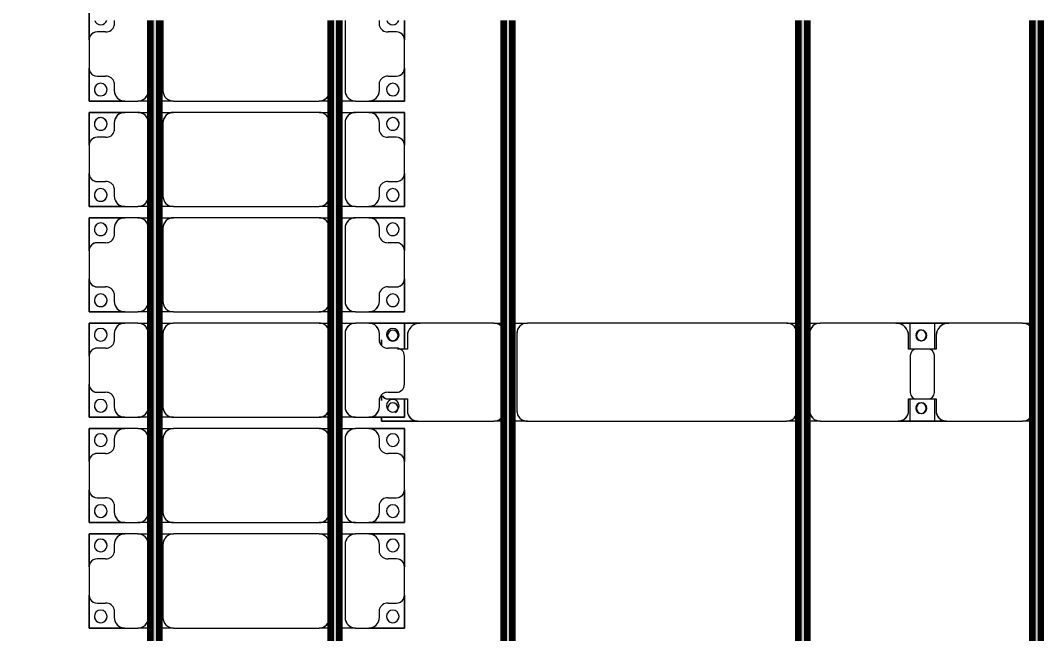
# Model space of a CAD drawing. Header units: millimetres. Extents: x -268744 to 115753, y -96240 to -10461.
# Drawn here: x -257059 to -252234, y -61556 to -58647 of the extents above; entities that cross this region are included whole.
import ezdxf

# ---------------------------------------------------------------- set-up
doc = ezdxf.new("R2010")
doc.units = ezdxf.units.MM
for name, color, linetype, lineweight in [('A-ANNO-DIMS', 211, 'Continuous', 9), ('A-ANNO-DIMS-900', 211, 'Continuous', 9), ('A-GENM', 13, 'Continuous', 9), ('S-BEAM', 12, 'Continuous', 9)]:
    doc.layers.add(name, color=color, linetype=linetype, lineweight=lineweight)
doc.styles.add('Trebuchet MS', font='trebuc.ttf', dxfattribs={"width": 0.8, "height": 2700})
doc.dimstyles.new('Arc_Length_-_3mm_Trebuchet_MS', dxfattribs={"dimscale": 304.8, "dimtxt": 2783.567448, "dimasz": 2.952756, "dimexe": 4.429134, "dimexo": 4.429134, "dimgap": 0.885827, "dimtad": 1, "dimdec": 0, "dimrnd": 10, "dimzin": 0, "dimdsep": 46, "dimtxsty": 'Trebuchet MS', "dimblk1": 'OBLIQUE', "dimblk2": 'OBLIQUE', "dimsah": 1, "dimcen": 0.09, "dimdle": 2.952756, "dimazin": 0, "dimtfac": 1, "dimtdec": 4, "dimtix": 1, "dimtmove": 0, "dimatfit": 3, "dimfxl": 1, "dimtvp": 1, "dimtolj": 1, "dimtzin": 0, "dimarcsym": 2})

# ---------------------------------------------------------------- blocks, each defined once
blk = doc.blocks.new('Dai phaodi lai - DẢI PHAO ĐI LẠI-102111-KHUNG KẾT CẤU BÈ PIN 1')
at = {"layer": 'A-GENM', "color": 7}
for p, q in [((38340.1, 748.4), (38433.1, 748.4)), ((38433.1, 748.4), (38340.1, 748.4)), ((38566.9, 748.4), (38433.1, 748.4)), ((38566.9, 748.4), (38723.2, 748.4)), ((38723.2, 748.4), (38566.9, 748.4)), ((38723.2, 748.4), (38723.2, 579.3)), ((38723.2, 579.3), (38723.2, 748.4)), ((38776.8, 748.4), (38933.1, 748.4)), ((38776.8, 579.3), (38776.8, 748.4)), ((38776.8, 748.4), (38776.8, 579.3)), ((38933.1, 748.4), (38776.8, 748.4)), ((39066.9, 748.4), (38933.1, 748.4)), ((39066.9, 748.4), (39223.2, 748.4)), ((39223.2, 748.4), (39066.9, 748.4)), ((39223.2, 748.4), (39223.2, 579.3)), ((39223.2, 579.3), (39223.2, 748.4)), ((39276.8, 748.4), (39433.1, 748.4)), ((39276.8, 579.3), (39276.8, 748.4)), ((39276.8, 748.4), (39276.8, 579.3)), ((39433.1, 748.4), (39276.8, 748.4)), ((39566.9, 748.4), (39433.1, 748.4)), ((39566.9, 748.4), (39723.2, 748.4)), ((39723.2, 748.4), (39566.9, 748.4)), ((39723.2, 748.4), (39723.2, 579.3)), ((39723.2, 579.3), (39723.2, 748.4)), ((39776.8, 748.4), (39900.1, 748.4)), ((39776.8, 579.3), (39776.8, 748.4)), ((39776.8, 748.4), (39776.8, 579.3)), ((39900.1, 748.4), (39776.8, 748.4)), ((40066.9, 748.4), (39933.1, 748.4)), ((40136.6, 748.4), (40223.2, 748.4)), ((40223.2, 748.4), (40136.6, 748.4)), ((40223.2, 748.4), (40223.2, 579.3)), ((40223.2, 579.3), (40223.2, 748.4)), ((40276.8, 748.4), (40433.1, 748.4)), ((40276.8, 579.3), (40276.8, 748.4)), ((40276.8, 748.4), (40276.8, 579.3)), ((40433.1, 748.4), (40276.8, 748.4)), ((40566.9, 748.4), (40433.1, 748.4)), ((40566.9, 748.4), (40723.2, 748.4)), ((40723.2, 748.4), (40566.9, 748.4)), ((40723.2, 748.4), (40723.2, 579.3)), ((40723.2, 579.3), (40723.2, 748.4)), ((40776.8, 748.4), (40933.1, 748.4)), ((40776.8, 579.3), (40776.8, 748.4)), ((40776.8, 748.4), (40776.8, 579.3)), ((40933.1, 748.4), (40776.8, 748.4)), ((41066.9, 748.4), (40933.1, 748.4)), ((41066.9, 748.4), (41223.2, 748.4)), ((41223.2, 748.4), (41066.9, 748.4)), ((41223.2, 748.4), (41223.2, 579.3)), ((41223.2, 579.3), (41223.2, 748.4)), ((38395.1, 710.4), (38395.1, 670.7)), ((38604.9, 670.7), (38604.9, 710.4)), ((38895.1, 710.4), (38895.1, 670.7)), ((39104.9, 670.7), (39104.9, 710.4)), ((39395.1, 710.4), (39395.1, 670.7)), ((39604.9, 670.7), (39604.9, 710.4)), ((39895.1, 710.4), (39895.1, 670.7)), ((40104.9, 670.7), (40104.9, 710.4)), ((40395.1, 710.4), (40395.1, 670.7)), ((40604.9, 670.7), (40604.9, 710.4)), ((40895.1, 710.4), (40895.1, 670.7)), ((41104.9, 670.7), (41104.9, 710.4)), ((38364.3, 629.3), (38340.1, 629.3)), ((38673.2, 629.3), (38635.7, 629.3)), ((38864.3, 629.3), (38826.8, 629.3)), ((39173.2, 629.3), (39135.7, 629.3)), ((39364.3, 629.3), (39326.8, 629.3)), ((39673.2, 629.3), (39635.7, 629.3)), ((39864.3, 629.3), (39826.8, 629.3)), ((40173.2, 629.3), (40135.7, 629.3)), ((40364.3, 629.3), (40326.8, 629.3)), ((40673.2, 629.3), (40635.7, 629.3)), ((40864.3, 629.3), (40826.8, 629.3)), ((41173.2, 629.3), (41135.7, 629.3)), ((38723.2, 516.7), (38723.2, 579.3)), ((38776.8, 579.3), (38776.8, 516.7)), ((39223.2, 516.7), (39223.2, 579.3)), ((39276.8, 579.3), (39276.8, 516.7)), ((39723.2, 516.7), (39723.2, 579.3)), ((39776.8, 579.3), (39776.8, 516.7)), ((40223.2, 516.7), (40223.2, 579.3)), ((40276.8, 579.3), (40276.8, 516.7)), ((40723.2, 516.7), (40723.2, 579.3)), ((40776.8, 579.3), (40776.8, 516.7)), ((41223.2, 516.7), (41223.2, 579.3)), ((38723.2, 516.7), (38723.2, 438.7)), ((38723.2, 516.7), (38723.2, 438.7)), ((38776.8, 438.7), (38776.8, 516.7)), ((38776.8, 438.7), (38776.8, 516.7)), ((39223.2, 516.7), (39223.2, 438.7)), ((39223.2, 516.7), (39223.2, 438.7)), ((39276.8, 438.7), (39276.8, 516.7)), ((39276.8, 438.7), (39276.8, 516.7)), ((39723.2, 516.7), (39723.2, 438.7)), ((39723.2, 516.7), (39723.2, 438.7)), ((39776.8, 438.7), (39776.8, 516.7)), ((39776.8, 438.7), (39776.8, 516.7)), ((40223.2, 516.7), (40223.2, 438.7)), ((40223.2, 516.7), (40223.2, 438.7)), ((40276.8, 438.7), (40276.8, 516.7)), ((40276.8, 438.7), (40276.8, 516.7)), ((40723.2, 516.7), (40723.2, 438.7)), ((40723.2, 516.7), (40723.2, 438.7)), ((40776.8, 438.7), (40776.8, 516.7)), ((40776.8, 438.7), (40776.8, 516.7)), ((41223.2, 516.7), (41223.2, 438.7)), ((41223.2, 516.7), (41223.2, 438.7)), ((38340.1, 466.7), (38673.2, 466.7)), ((38826.8, 466.7), (39173.2, 466.7)), ((39326.8, 466.7), (39673.2, 466.7)), ((39826.8, 466.7), (40173.2, 466.7)), ((40326.8, 466.7), (40673.2, 466.7)), ((40826.8, 466.7), (41173.2, 466.7)), ((38673.2, 393.3), (38340.1, 393.3)), ((38723.2, 398.7), (38723.2, 343.3)), ((38723.2, 398.7), (38723.2, 343.3)), ((38776.8, 343.3), (38776.8, 398.7)), ((38776.8, 343.3), (38776.8, 398.7)), ((39173.2, 393.3), (38826.8, 393.3)), ((39223.2, 398.7), (39223.2, 343.3)), ((39223.2, 398.7), (39223.2, 343.3)), ((39276.8, 343.3), (39276.8, 398.7)), ((39276.8, 343.3), (39276.8, 398.7)), ((39673.2, 393.3), (39326.8, 393.3)), ((39723.2, 398.7), (39723.2, 343.3)), ((39723.2, 398.7), (39723.2, 343.3)), ((39776.8, 343.3), (39776.8, 398.7)), ((39776.8, 343.3), (39776.8, 398.7)), ((40173.2, 393.3), (39826.8, 393.3)), ((40223.2, 398.7), (40223.2, 343.3)), ((40223.2, 398.7), (40223.2, 343.3)), ((40276.8, 343.3), (40276.8, 398.7)), ((40276.8, 343.3), (40276.8, 398.7)), ((40673.2, 393.3), (40326.8, 393.3)), ((40723.2, 398.7), (40723.2, 343.3)), ((40723.2, 398.7), (40723.2, 343.3)), ((40776.8, 343.3), (40776.8, 398.7)), ((40776.8, 343.3), (40776.8, 398.7)), ((41173.2, 393.3), (40826.8, 393.3)), ((41223.2, 398.7), (41223.2, 343.3)), ((41223.2, 398.7), (41223.2, 343.3)), ((38723.2, -348.3), (38723.2, 343.3)), ((38776.8, 343.3), (38776.8, -348.3)), ((39223.2, -348.3), (39223.2, 343.3)), ((39276.8, 343.3), (39276.8, -348.3)), ((39723.2, -348.3), (39723.2, 343.3)), ((39776.8, 343.3), (39776.8, -348.3)), ((40223.2, -348.3), (40223.2, 343.3)), ((40276.8, 343.3), (40276.8, -348.3)), ((40723.2, -348.3), (40723.2, 343.3)), ((40776.8, 343.3), (40776.8, -348.3)), ((41223.2, -348.3), (41223.2, 343.3)), ((38723.2, -348.3), (38723.2, -416.3)), ((38723.2, -348.3), (38723.2, -416.3)), ((38776.8, -416.3), (38776.8, -348.3)), ((38776.8, -416.3), (38776.8, -348.3)), ((39223.2, -348.3), (39223.2, -416.3)), ((39223.2, -348.3), (39223.2, -416.3)), ((39276.8, -416.3), (39276.8, -348.3)), ((39276.8, -416.3), (39276.8, -348.3)), ((39723.2, -348.3), (39723.2, -416.3)), ((39723.2, -348.3), (39723.2, -416.3)), ((39776.8, -416.3), (39776.8, -348.3)), ((39776.8, -416.3), (39776.8, -348.3)), ((40223.2, -348.3), (40223.2, -416.3)), ((40223.2, -348.3), (40223.2, -416.3)), ((40276.8, -416.3), (40276.8, -348.3)), ((40276.8, -416.3), (40276.8, -348.3)), ((40723.2, -348.3), (40723.2, -416.3)), ((40723.2, -348.3), (40723.2, -416.3)), ((40776.8, -416.3), (40776.8, -348.3)), ((40776.8, -416.3), (40776.8, -348.3)), ((41223.2, -348.3), (41223.2, -416.3)), ((41223.2, -348.3), (41223.2, -416.3)), ((38340.1, -398.3), (38673.2, -398.3)), ((38826.8, -398.3), (39173.2, -398.3)), ((39326.8, -398.3), (39673.2, -398.3)), ((39826.8, -398.3), (40173.2, -398.3)), ((40326.8, -398.3), (40673.2, -398.3)), ((40826.8, -398.3), (41173.2, -398.3)), ((38673.2, -466.7), (38340.1, -466.7)), ((38723.2, -456.3), (38723.2, -516.7)), ((38723.2, -456.3), (38723.2, -516.7)), ((38776.8, -516.7), (38776.8, -456.3)), ((38776.8, -516.7), (38776.8, -456.3)), ((39173.2, -466.7), (38826.8, -466.7)), ((39223.2, -456.3), (39223.2, -516.7)), ((39223.2, -456.3), (39223.2, -516.7)), ((39276.8, -516.7), (39276.8, -456.3)), ((39276.8, -516.7), (39276.8, -456.3)), ((39673.2, -466.7), (39326.8, -466.7)), ((39723.2, -456.3), (39723.2, -516.7)), ((39723.2, -456.3), (39723.2, -516.7)), ((39776.8, -516.7), (39776.8, -456.3)), ((39776.8, -516.7), (39776.8, -456.3)), ((40173.2, -466.7), (39826.8, -466.7)), ((40223.2, -456.3), (40223.2, -516.7)), ((40223.2, -456.3), (40223.2, -516.7)), ((40276.8, -516.7), (40276.8, -456.3)), ((40276.8, -516.7), (40276.8, -456.3)), ((40673.2, -466.7), (40326.8, -466.7)), ((40723.2, -456.3), (40723.2, -516.7)), ((40723.2, -456.3), (40723.2, -516.7)), ((40776.8, -516.7), (40776.8, -456.3)), ((40776.8, -516.7), (40776.8, -456.3)), ((41173.2, -466.7), (40826.8, -466.7)), ((41223.2, -456.3), (41223.2, -516.7)), ((41223.2, -456.3), (41223.2, -516.7)), ((38723.2, -579.3), (38723.2, -516.7)), ((38776.8, -516.7), (38776.8, -579.3)), ((39223.2, -579.3), (39223.2, -516.7)), ((39276.8, -516.7), (39276.8, -579.3)), ((39723.2, -579.3), (39723.2, -516.7)), ((39776.8, -516.7), (39776.8, -579.3)), ((40223.2, -579.3), (40223.2, -516.7)), ((40276.8, -516.7), (40276.8, -579.3)), ((40723.2, -579.3), (40723.2, -516.7)), ((40776.8, -516.7), (40776.8, -579.3)), ((41223.2, -579.3), (41223.2, -516.7)), ((38723.2, -579.3), (38723.2, -748.4)), ((38723.2, -748.4), (38723.2, -579.3)), ((38776.8, -748.4), (38776.8, -579.3)), ((38776.8, -579.3), (38776.8, -748.4)), ((39223.2, -579.3), (39223.2, -748.4)), ((39223.2, -748.4), (39223.2, -579.3)), ((39276.8, -748.4), (39276.8, -579.3)), ((39276.8, -579.3), (39276.8, -748.4)), ((39723.2, -579.3), (39723.2, -748.4)), ((39723.2, -748.4), (39723.2, -579.3)), ((39776.8, -748.4), (39776.8, -579.3)), ((39776.8, -579.3), (39776.8, -748.4)), ((40223.2, -579.3), (40223.2, -748.4)), ((40223.2, -748.4), (40223.2, -579.3)), ((40276.8, -748.4), (40276.8, -579.3)), ((40276.8, -579.3), (40276.8, -748.4)), ((40723.2, -579.3), (40723.2, -748.4)), ((40723.2, -748.4), (40723.2, -579.3)), ((40776.8, -748.4), (40776.8, -579.3)), ((40776.8, -579.3), (40776.8, -748.4)), ((41223.2, -579.3), (41223.2, -748.4)), ((41223.2, -748.4), (41223.2, -579.3)), ((38340.1, -629.3), (38364.3, -629.3)), ((38395.1, -670.7), (38395.1, -710.4)), ((38604.9, -710.4), (38604.9, -670.7)), ((38635.7, -629.3), (38673.2, -629.3)), ((38826.8, -629.3), (38864.3, -629.3)), ((38895.1, -670.7), (38895.1, -710.4)), ((39104.9, -710.4), (39104.9, -670.7)), ((39135.7, -629.3), (39173.2, -629.3)), ((39326.8, -629.3), (39364.3, -629.3)), ((39395.1, -670.7), (39395.1, -710.4)), ((39604.9, -710.4), (39604.9, -670.7)), ((39635.7, -629.3), (39673.2, -629.3)), ((39826.8, -629.3), (39864.3, -629.3)), ((39895.1, -670.7), (39895.1, -710.4)), ((40104.9, -710.4), (40104.9, -670.7)), ((40135.7, -629.3), (40173.2, -629.3)), ((40326.8, -629.3), (40364.3, -629.3)), ((40395.1, -670.7), (40395.1, -710.4)), ((40604.9, -710.4), (40604.9, -670.7)), ((40635.7, -629.3), (40673.2, -629.3)), ((40826.8, -629.3), (40864.3, -629.3)), ((40895.1, -670.7), (40895.1, -710.4)), ((41104.9, -710.4), (41104.9, -670.7)), ((41135.7, -629.3), (41173.2, -629.3)), ((38433.1, -748.4), (38276.8, -748.4)), ((38276.8, -748.4), (38433.1, -748.4)), ((38433.1, -748.4), (38566.9, -748.4)), ((38723.2, -748.4), (38566.9, -748.4)), ((38566.9, -748.4), (38723.2, -748.4)), ((38933.1, -748.4), (38776.8, -748.4)), ((38776.8, -748.4), (38933.1, -748.4)), ((38933.1, -748.4), (39066.9, -748.4)), ((39223.2, -748.4), (39066.9, -748.4)), ((39066.9, -748.4), (39223.2, -748.4)), ((39433.1, -748.4), (39276.8, -748.4)), ((39276.8, -748.4), (39433.1, -748.4)), ((39433.1, -748.4), (39566.9, -748.4)), ((39723.2, -748.4), (39566.9, -748.4)), ((39566.9, -748.4), (39723.2, -748.4)), ((39933.1, -748.4), (39776.8, -748.4)), ((39776.8, -748.4), (39933.1, -748.4)), ((39933.1, -748.4), (40066.9, -748.4)), ((40223.2, -748.4), (40066.9, -748.4)), ((40066.9, -748.4), (40223.2, -748.4)), ((40433.1, -748.4), (40276.8, -748.4)), ((40276.8, -748.4), (40433.1, -748.4)), ((40433.1, -748.4), (40566.9, -748.4)), ((40723.2, -748.4), (40566.9, -748.4)), ((40566.9, -748.4), (40723.2, -748.4)), ((40933.1, -748.4), (40776.8, -748.4)), ((40776.8, -748.4), (40933.1, -748.4)), ((40933.1, -748.4), (41066.9, -748.4)), ((41223.2, -748.4), (41066.9, -748.4)), ((41066.9, -748.4), (41223.2, -748.4))]:
    blk.add_line(p, q, dxfattribs=at)
for centre, radius, start, end in [((38433.1, 710.4), 38, 90, 180), ((38433.1, 710.4), 38, 90, 180), ((38433.1, 710.4), 38, 120, 180), ((38433.1, 710.4), 38, 120, 180), ((38433.1, 710.4), 38, 90, 105), ((38433.1, 710.4), 38, 90, 105), ((38566.9, 710.4), 38, 0, 90), ((38566.9, 710.4), 38, 75, 90), ((38566.9, 710.4), 38, 0, 90), ((38566.9, 710.4), 38, 75, 90), ((38566.9, 710.4), 38, 0, 60), ((38566.9, 710.4), 38, 0, 60), ((38933.1, 710.4), 38, 90, 180), ((38933.1, 710.4), 38, 90, 180), ((38933.1, 710.4), 38, 120, 180), ((38933.1, 710.4), 38, 120, 180), ((38933.1, 710.4), 38, 90, 105), ((38933.1, 710.4), 38, 90, 105), ((39066.9, 710.4), 38, 360, 90), ((39066.9, 710.4), 38, 75, 90), ((39066.9, 710.4), 38, 360, 90), ((39066.9, 710.4), 38, 75, 90), ((39066.9, 710.4), 38, 360, 60), ((39066.9, 710.4), 38, 360, 60), ((39433.1, 710.4), 38, 90, 180), ((39433.1, 710.4), 38, 90, 180), ((39433.1, 710.4), 38, 120, 180), ((39433.1, 710.4), 38, 120, 180), ((39433.1, 710.4), 38, 90, 105), ((39433.1, 710.4), 38, 90, 105), ((39566.9, 710.4), 38, 0, 90), ((39566.9, 710.4), 38, 75, 90), ((39566.9, 710.4), 38, 0, 90), ((39566.9, 710.4), 38, 75, 90), ((39566.9, 710.4), 38, 0, 60), ((39566.9, 710.4), 38, 0, 60), ((39933.1, 710.4), 38, 90, 180), ((39933.1, 710.4), 38, 150, 180), ((39933.1, 710.4), 38, 150, 180), ((40066.9, 710.4), 38, 0, 90), ((40433.1, 710.4), 38, 90, 180), ((40433.1, 710.4), 38, 90, 180), ((40433.1, 710.4), 38, 120, 180), ((40433.1, 710.4), 38, 120, 180), ((40433.1, 710.4), 38, 90, 105), ((40433.1, 710.4), 38, 90, 105), ((40566.9, 710.4), 38, 0, 90), ((40566.9, 710.4), 38, 75, 90), ((40566.9, 710.4), 38, 0, 90), ((40566.9, 710.4), 38, 75, 90), ((40566.9, 710.4), 38, 0, 60), ((40566.9, 710.4), 38, 0, 60), ((40933.1, 710.4), 38, 90, 180), ((40933.1, 710.4), 38, 90, 180), ((40933.1, 710.4), 38, 120, 180), ((40933.1, 710.4), 38, 120, 180), ((40933.1, 710.4), 38, 90, 105), ((40933.1, 710.4), 38, 90, 105), ((41066.9, 710.4), 38, 360, 90), ((41066.9, 710.4), 38, 75, 90), ((41066.9, 710.4), 38, 360, 90), ((41066.9, 710.4), 38, 75, 90), ((41066.9, 710.4), 38, 360, 60), ((41066.9, 710.4), 38, 360, 60), ((38331.6, 693.3), 30, 286.5557, 73.4443), ((38331.6, 693.3), 30, 286.5557, 73.4443), ((38668.4, 693.3), 30, 90, 270), ((38668.4, 693.3), 30, 90, 270), ((38668.4, 693.3), 30, 270, 90), ((38668.4, 693.3), 30, 0, 90), ((38668.4, 693.3), 30, 270, 345), ((38831.6, 693.3), 30, 90, 270), ((38831.6, 693.3), 30, 90, 183.198), ((38831.6, 693.3), 30, 195, 270), ((38831.6, 693.3), 30, 270, 90), ((38831.6, 693.3), 30, 270, 90), ((39168.4, 693.3), 30, 90, 270), ((39168.4, 693.3), 30, 90, 270), ((39168.4, 693.3), 30, 270, 90), ((39168.4, 693.3), 30, 0, 90), ((39168.4, 693.3), 30, 270, 345), ((39331.6, 693.3), 30, 90, 270), ((39331.6, 693.3), 30, 90, 180), ((39331.6, 693.3), 30, 195, 270), ((39331.6, 693.3), 30, 270, 90), ((39331.6, 693.3), 30, 270, 90), ((39668.4, 693.3), 30, 90, 270), ((39668.4, 693.3), 30, 90, 270), ((39668.4, 693.3), 30, 270, 90), ((39668.4, 693.3), 30, 0, 90), ((39668.4, 693.3), 30, 270, 345), ((39831.6, 693.3), 30, 90, 270), ((39831.6, 693.3), 30, 90, 180), ((39831.6, 693.3), 30, 195, 270), ((39831.6, 693.3), 30, 270, 90), ((39831.6, 693.3), 30, 270, 90), ((40168.4, 693.3), 30, 90, 270), ((40168.4, 693.3), 30, 90, 270), ((40168.4, 693.3), 30, 270, 90), ((40168.4, 693.3), 30, 0, 90), ((40168.4, 693.3), 30, 270, 345), ((40331.6, 693.3), 30, 90, 270), ((40331.6, 693.3), 30, 90, 180), ((40331.6, 693.3), 30, 195, 270), ((40331.6, 693.3), 30, 270, 90), ((40331.6, 693.3), 30, 270, 90), ((40668.4, 693.3), 30, 90, 270), ((40668.4, 693.3), 30, 90, 270), ((40668.4, 693.3), 30, 270, 90), ((40668.4, 693.3), 30, 0, 90), ((40668.4, 693.3), 30, 270, 345), ((40831.6, 693.3), 30, 90, 270), ((40831.6, 693.3), 30, 90, 180), ((40831.6, 693.3), 30, 195, 270), ((40831.6, 693.3), 30, 270, 90), ((40831.6, 693.3), 30, 270, 90), ((41168.4, 693.3), 30, 90, 270), ((41168.4, 693.3), 30, 90, 270), ((41168.4, 693.3), 30, 270, 90), ((41168.4, 693.3), 30, 0, 90), ((41168.4, 693.3), 30, 270, 345), ((38355.2, 668.2), 40, 283.1885, 3.5081), ((38644.8, 668.2), 40, 176.4919, 256.8115), ((38673.2, 579.3), 50, 0, 90), ((38673.2, 579.3), 50, 15, 90), ((38826.8, 579.3), 50, 90, 180), ((38826.8, 579.3), 50, 90, 165), ((38855.2, 668.2), 40, 283.1885, 3.5081), ((39144.8, 668.2), 40, 176.4919, 256.8115), ((39173.2, 579.3), 50, 0, 90), ((39173.2, 579.3), 50, 15, 90), ((39326.8, 579.3), 50, 90, 180), ((39326.8, 579.3), 50, 90, 165), ((39355.2, 668.2), 40, 283.1885, 3.5081), ((39644.8, 668.2), 40, 176.4919, 256.8115), ((39673.2, 579.3), 50, 0, 90), ((39673.2, 579.3), 50, 15, 90), ((39826.8, 579.3), 50, 90, 180), ((39826.8, 579.3), 50, 90, 165), ((39855.2, 668.2), 40, 283.1885, 3.5081), ((40144.8, 668.2), 40, 176.4919, 256.8115), ((40173.2, 579.3), 50, 0, 90), ((40173.2, 579.3), 50, 15, 90), ((40326.8, 579.3), 50, 90, 180), ((40326.8, 579.3), 50, 90, 165), ((40355.2, 668.2), 40, 283.1885, 3.5081), ((40644.8, 668.2), 40, 176.4919, 256.8115), ((40673.2, 579.3), 50, 0, 90), ((40673.2, 579.3), 50, 15, 90), ((40826.8, 579.3), 50, 90, 180), ((40826.8, 579.3), 50, 90, 165), ((40855.2, 668.2), 40, 283.1885, 3.5081), ((41144.8, 668.2), 40, 176.4919, 256.8115), ((41173.2, 579.3), 50, 0, 90), ((41173.2, 579.3), 50, 15, 90), ((38673.2, 516.7), 50, 270, 0), ((38673.2, 516.7), 50, 270, 345), ((38826.8, 516.7), 50, 180, 270), ((38826.8, 516.7), 50, 195, 270), ((39173.2, 516.7), 50, 270, 0), ((39173.2, 516.7), 50, 270, 345), ((39326.8, 516.7), 50, 180, 270), ((39326.8, 516.7), 50, 195, 270), ((39673.2, 516.7), 50, 270, 0), ((39673.2, 516.7), 50, 270, 345), ((39826.8, 516.7), 50, 180, 270), ((39826.8, 516.7), 50, 195, 270), ((40173.2, 516.7), 50, 270, 0), ((40173.2, 516.7), 50, 270, 345), ((40326.8, 516.7), 50, 180, 270), ((40326.8, 516.7), 50, 195, 270), ((40673.2, 516.7), 50, 270, 0), ((40673.2, 516.7), 50, 270, 345), ((40826.8, 516.7), 50, 180, 270), ((40826.8, 516.7), 50, 195, 270), ((41173.2, 516.7), 50, 270, 360), ((41173.2, 516.7), 50, 270, 345), ((38673.2, 343.3), 50, 360, 90), ((38673.2, 343.3), 50, 360, 75), ((38826.8, 343.3), 50, 90, 180), ((38826.8, 343.3), 50, 105, 135), ((39173.2, 343.3), 50, 360, 90), ((39173.2, 343.3), 50, 360, 75), ((39326.8, 343.3), 50, 90, 180), ((39326.8, 343.3), 50, 105, 135), ((39673.2, 343.3), 50, 0, 90), ((39673.2, 343.3), 50, 0, 75), ((39826.8, 343.3), 50, 90, 180), ((39826.8, 343.3), 50, 105, 135), ((40173.2, 343.3), 50, 0, 90), ((40173.2, 343.3), 50, 0, 74.0679), ((40326.8, 343.3), 50, 90, 180), ((40326.8, 343.3), 50, 105, 135), ((40673.2, 343.3), 50, 0, 90), ((40673.2, 343.3), 50, 0, 75), ((40826.8, 343.3), 50, 90, 180), ((40826.8, 343.3), 50, 105, 135), ((41173.2, 343.3), 50, 360, 90), ((41173.2, 343.3), 50, 360, 75), ((38826.8, 343.3), 50, 150, 180), ((39326.8, 343.3), 50, 150, 180), ((39826.8, 343.3), 50, 150, 180), ((40326.8, 343.3), 50, 150, 180), ((40826.8, 343.3), 50, 150, 180), ((38673.2, -348.3), 50, 270, 0), ((38673.2, -348.3), 50, 270, 0), ((38826.8, -348.3), 50, 180, 270), ((38826.8, -348.3), 50, 195, 270), ((39173.2, -348.3), 50, 270, 0), ((39173.2, -348.3), 50, 270, 0), ((39326.8, -348.3), 50, 180, 270), ((39326.8, -348.3), 50, 195, 270), ((39673.2, -348.3), 50, 270, 0), ((39673.2, -348.3), 50, 270, 0), ((39826.8, -348.3), 50, 180, 270), ((39826.8, -348.3), 50, 195, 270), ((40173.2, -348.3), 50, 270, 0), ((40173.2, -348.3), 50, 285.9321, 0), ((40326.8, -348.3), 50, 180, 270), ((40326.8, -348.3), 50, 195, 270), ((40673.2, -348.3), 50, 270, 0), ((40673.2, -348.3), 50, 270, 0), ((40826.8, -348.3), 50, 180, 270), ((40826.8, -348.3), 50, 195, 270), ((41173.2, -348.3), 50, 270, 0), ((41173.2, -348.3), 50, 270, 0), ((40173.2, -348.3), 50, 270, 285), ((38673.2, -516.7), 50, 360, 90), ((38673.2, -516.7), 50, 15, 90), ((38826.8, -516.7), 50, 90, 180), ((38826.8, -516.7), 50, 90, 165), ((39173.2, -516.7), 50, 0, 90), ((39173.2, -516.7), 50, 15, 90), ((39326.8, -516.7), 50, 90, 180), ((39326.8, -516.7), 50, 90, 165), ((39673.2, -516.7), 50, 0, 90), ((39673.2, -516.7), 50, 15, 90), ((39826.8, -516.7), 50, 90, 180), ((39826.8, -516.7), 50, 90, 165), ((40173.2, -516.7), 50, 360, 90), ((40173.2, -516.7), 50, 15, 90), ((40326.8, -516.7), 50, 90, 180), ((40326.8, -516.7), 50, 90, 165), ((40673.2, -516.7), 50, 0, 90), ((40673.2, -516.7), 50, 15, 90), ((40826.8, -516.7), 50, 90, 180), ((40826.8, -516.7), 50, 90, 165), ((41173.2, -516.7), 50, 360, 90), ((41173.2, -516.7), 50, 15, 90), ((38673.2, -579.3), 50, 270, 360), ((38673.2, -579.3), 50, 270, 345), ((38826.8, -579.3), 50, 180, 270), ((38826.8, -579.3), 50, 195, 270), ((39173.2, -579.3), 50, 270, 360), ((39173.2, -579.3), 50, 270, 345), ((39326.8, -579.3), 50, 180, 270), ((39326.8, -579.3), 50, 195, 270), ((39673.2, -579.3), 50, 270, 360), ((39673.2, -579.3), 50, 270, 345), ((39826.8, -579.3), 50, 180, 270), ((39826.8, -579.3), 50, 195, 270), ((40173.2, -579.3), 50, 270, 0), ((40173.2, -579.3), 50, 270, 345), ((40326.8, -579.3), 50, 180, 270), ((40326.8, -579.3), 50, 195, 270), ((40673.2, -579.3), 50, 270, 360), ((40673.2, -579.3), 50, 270, 345), ((40826.8, -579.3), 50, 180, 270), ((40826.8, -579.3), 50, 195, 270), ((41173.2, -579.3), 50, 270, 360), ((41173.2, -579.3), 50, 270, 345), ((38331.6, -693.3), 30, 286.5557, 73.4443), ((38331.6, -693.3), 30, 286.5557, 73.4443), ((38355.2, -668.2), 40, 356.4919, 76.8115), ((38644.8, -668.2), 40, 103.1885, 183.5081), ((38668.4, -693.3), 30, 90, 270), ((38668.4, -693.3), 30, 90, 270), ((38668.4, -693.3), 30, 270, 90), ((38668.4, -693.3), 30, 15, 90), ((38831.6, -693.3), 30, 90, 270), ((38831.6, -693.3), 30, 90, 165), ((38831.6, -693.3), 30, 270, 90), ((38831.6, -693.3), 30, 270, 90), ((38855.2, -668.2), 40, 356.4919, 76.8115), ((39144.8, -668.2), 40, 103.1885, 183.5081), ((39168.4, -693.3), 30, 90, 270), ((39168.4, -693.3), 30, 90, 270), ((39168.4, -693.3), 30, 270, 90), ((39168.4, -693.3), 30, 15, 90), ((39331.6, -693.3), 30, 90, 270), ((39331.6, -693.3), 30, 90, 165), ((39331.6, -693.3), 30, 270, 90), ((39331.6, -693.3), 30, 270, 90), ((39355.2, -668.2), 40, 356.4919, 76.8115), ((39644.8, -668.2), 40, 103.1885, 183.5081), ((39668.4, -693.3), 30, 90, 270), ((39668.4, -693.3), 30, 90, 270), ((39668.4, -693.3), 30, 270, 90), ((39668.4, -693.3), 30, 15, 90), ((39831.6, -693.3), 30, 90, 270), ((39831.6, -693.3), 30, 90, 165), ((39831.6, -693.3), 30, 270, 90), ((39831.6, -693.3), 30, 270, 90), ((39855.2, -668.2), 40, 356.4919, 76.8115), ((40144.8, -668.2), 40, 103.1885, 183.5081), ((40168.4, -693.3), 30, 90, 270), ((40168.4, -693.3), 30, 90, 270), ((40168.4, -693.3), 30, 270, 90), ((40168.4, -693.3), 30, 15, 90), ((40331.6, -693.3), 30, 90, 270), ((40331.6, -693.3), 30, 90, 165), ((40331.6, -693.3), 30, 270, 90), ((40331.6, -693.3), 30, 270, 90), ((40355.2, -668.2), 40, 356.4919, 76.8115), ((40644.8, -668.2), 40, 103.1885, 183.5081), ((40668.4, -693.3), 30, 90, 270), ((40668.4, -693.3), 30, 90, 270), ((40668.4, -693.3), 30, 270, 90), ((40668.4, -693.3), 30, 15, 90), ((40831.6, -693.3), 30, 90, 270), ((40831.6, -693.3), 30, 90, 165), ((40831.6, -693.3), 30, 270, 90), ((40831.6, -693.3), 30, 270, 90), ((40855.2, -668.2), 40, 356.4919, 76.8115), ((41144.8, -668.2), 40, 103.1885, 183.5081), ((41168.4, -693.3), 30, 90, 270), ((41168.4, -693.3), 30, 90, 270), ((41168.4, -693.3), 30, 270, 90), ((41168.4, -693.3), 30, 15, 90), ((38433.1, -710.4), 38, 180, 270), ((38433.1, -710.4), 38, 180, 240), ((38433.1, -710.4), 38, 180, 270), ((38433.1, -710.4), 38, 180, 240), ((38566.9, -710.4), 38, 270, 360), ((38566.9, -710.4), 38, 270, 360), ((38566.9, -710.4), 38, 300, 360), ((38566.9, -710.4), 38, 300, 360), ((38668.4, -693.3), 30, 270, 360), ((38831.6, -693.3), 30, 176.802, 270), ((38933.1, -710.4), 38, 180, 270), ((38933.1, -710.4), 38, 180, 240), ((38933.1, -710.4), 38, 180, 270), ((38933.1, -710.4), 38, 180, 240), ((39066.9, -710.4), 38, 270, 0), ((39066.9, -710.4), 38, 270, 0), ((39066.9, -710.4), 38, 300, 0), ((39066.9, -710.4), 38, 300, 0), ((39168.4, -693.3), 30, 270, 360), ((39331.6, -693.3), 30, 180, 270), ((39433.1, -710.4), 38, 180, 270), ((39433.1, -710.4), 38, 180, 240), ((39433.1, -710.4), 38, 180, 270), ((39433.1, -710.4), 38, 180, 240), ((39566.9, -710.4), 38, 270, 0), ((39566.9, -710.4), 38, 270, 0), ((39566.9, -710.4), 38, 300, 0), ((39566.9, -710.4), 38, 300, 0), ((39668.4, -693.3), 30, 270, 360), ((39831.6, -693.3), 30, 180, 270), ((39933.1, -710.4), 38, 180, 270), ((39933.1, -710.4), 38, 180, 240), ((39933.1, -710.4), 38, 180, 270), ((39933.1, -710.4), 38, 180, 240), ((40066.9, -710.4), 38, 270, 0), ((40066.9, -710.4), 38, 270, 0), ((40066.9, -710.4), 38, 300, 0), ((40066.9, -710.4), 38, 300, 0), ((40168.4, -693.3), 30, 270, 360), ((40331.6, -693.3), 30, 180, 270), ((40433.1, -710.4), 38, 180, 270), ((40433.1, -710.4), 38, 180, 240), ((40433.1, -710.4), 38, 180, 270), ((40433.1, -710.4), 38, 180, 240), ((40566.9, -710.4), 38, 270, 0), ((40566.9, -710.4), 38, 270, 0), ((40566.9, -710.4), 38, 300, 0), ((40566.9, -710.4), 38, 300, 0), ((40668.4, -693.3), 30, 270, 360), ((40831.6, -693.3), 30, 180, 270), ((40933.1, -710.4), 38, 180, 270), ((40933.1, -710.4), 38, 180, 240), ((40933.1, -710.4), 38, 180, 270), ((40933.1, -710.4), 38, 180, 240), ((41066.9, -710.4), 38, 270, 0), ((41066.9, -710.4), 38, 270, 0), ((41066.9, -710.4), 38, 300, 0), ((41066.9, -710.4), 38, 300, 0), ((41168.4, -693.3), 30, 270, 360), ((38433.1, -710.4), 38, 255, 270), ((38433.1, -710.4), 38, 255, 270), ((38566.9, -710.4), 38, 270, 285), ((38566.9, -710.4), 38, 270, 285), ((38933.1, -710.4), 38, 255, 270), ((38933.1, -710.4), 38, 255, 270), ((39066.9, -710.4), 38, 270, 285), ((39066.9, -710.4), 38, 270, 285), ((39433.1, -710.4), 38, 255, 270), ((39433.1, -710.4), 38, 255, 270), ((39566.9, -710.4), 38, 270, 285), ((39566.9, -710.4), 38, 270, 285), ((39933.1, -710.4), 38, 255, 270), ((39933.1, -710.4), 38, 255, 270), ((40066.9, -710.4), 38, 270, 285), ((40066.9, -710.4), 38, 270, 285), ((40433.1, -710.4), 38, 255, 270), ((40433.1, -710.4), 38, 255, 270), ((40566.9, -710.4), 38, 270, 285), ((40566.9, -710.4), 38, 270, 285), ((40933.1, -710.4), 38, 255, 270), ((40933.1, -710.4), 38, 255, 270), ((41066.9, -710.4), 38, 270, 285), ((41066.9, -710.4), 38, 270, 285)]:
    blk.add_arc(centre, radius, start, end, dxfattribs=at)
blk = doc.blocks.new('Dầm C52 - Dầm C52-102502-KHUNG KẾT CẤU BÈ PIN 1')
at = {"layer": 'S-BEAM', "lineweight": 140}
h = blk.add_hatch(color=1, dxfattribs=at)
h.paths.add_polyline_path([(-25480.9, 20), (-25480.9, -20), (-25440.9, -20), (-25440.9, 20)])
h.paths.add_polyline_path([(-25400.9, 20), (-25400.9, -20), (-19440.9, -20), (-19443, 20), (-24983.5, 20)])
h.paths.add_polyline_path([(-19400.9, 20), (-19400.9, -20), (-13440.9, -20), (-13440.9, 20), (-18981.3, 20)])
h.paths.add_polyline_path([(-13400.9, -20), (-7440.9, -20), (-7440.9, 20), (-13400.9, 20)])
h.paths.add_polyline_path([(-7400.9, -20), (-1440.9, -20), (-1440.9, 20), (-7400.9, 20)])
h.paths.add_polyline_path([(-1400.9, -20), (4559.1, -20), (4559.1, 20), (-1400.9, 20)])
h.paths.add_polyline_path([(4599.1, 20), (4599.1, -20), (10559.1, -20), (10559.1, 20), (5027.2, 20)])
h.paths.add_polyline_path([(10599.1, -20), (16559.1, -20), (16559.1, 20), (10599.1, 20)])
h.paths.add_polyline_path([(16599.1, 20), (16599.1, -20), (22559.1, -20), (22559.1, 20), (17031.5, 20)])
h.paths.add_polyline_path([(22599.1, -20), (25259.1, -20), (25259.1, 20), (22599.1, 20)])
h.paths.add_polyline_path([(25299.1, -20), (25480.9, -20), (25480.9, 20), (25299.1, 20)])
at = {"layer": 'S-BEAM', "color": 1, "lineweight": 140}
for p, q in [((-19400.9, 20), (-13440.9, 20)), ((-13440.9, -20), (-19400.9, -20))]:
    blk.add_line(p, q, dxfattribs=at)
blk = doc.blocks.new('Dầm C52 - Dầm C52-V1-KHUNG KẾT CẤU BÈ PIN 1')
at = {"layer": 'S-BEAM', "lineweight": 140}
h = blk.add_hatch(color=1, dxfattribs=at)
h.paths.add_polyline_path([(-25480.9, 20), (-25480.9, -20), (-25440.9, -20), (-25445.2, 20)])
h.paths.add_polyline_path([(-25400.9, -20), (-19440.9, -20), (-19443, 20), (-25400.9, 20)])
h.paths.add_polyline_path([(-19400.9, 20), (-19400.9, -20), (-13440.9, -20), (-13440.9, 20), (-18981.3, 20)])
h.paths.add_polyline_path([(-13400.9, -20), (-7440.9, -20), (-7440.9, 20), (-13400.9, 20)])
h.paths.add_polyline_path([(-7400.9, 20), (-7400.9, -20), (-1440.9, -20), (-1440.9, 20), (-6977, 20)])
h.paths.add_polyline_path([(-1400.9, -20), (4559.1, -20), (4559.1, 20), (-1400.9, 20)])
h.paths.add_polyline_path([(4599.1, 20), (4599.1, -20), (10559.1, -20), (10559.1, 20), (5027.2, 20)])
h.paths.add_polyline_path([(10599.1, -20), (16559.1, -20), (16559.1, 20), (10599.1, 20)])
h.paths.add_polyline_path([(16599.1, 20), (16599.1, -20), (22559.1, -20), (22559.1, 20), (17031.5, 20)])
h.paths.add_polyline_path([(22599.1, -20), (25259.1, -20), (25259.1, 20), (22599.1, 20)])
h.paths.add_polyline_path([(25299.1, -20), (25480.9, -20), (25480.9, 20), (25299.1, 20)])
at = {"layer": 'S-BEAM', "color": 1, "lineweight": 140}
for p, q in [((-19400.9, 20), (-13440.9, 20)), ((-13440.9, -20), (-19400.9, -20))]:
    blk.add_line(p, q, dxfattribs=at)
blk = doc.blocks.new('Dầm C52 - Dầm C52-V2-KHUNG KẾT CẤU BÈ PIN 1')
at = {"layer": 'S-BEAM', "lineweight": 140}
h = blk.add_hatch(color=1, dxfattribs=at)
h.paths.add_polyline_path([(-25480.9, 20), (-25480.9, -20), (-25440.9, -20), (-25440.9, 20)])
h.paths.add_polyline_path([(-25400.9, 20), (-25400.9, -20), (-19440.9, -20), (-19443, 20), (-24983.5, 20)])
h.paths.add_polyline_path([(-19400.9, 20), (-19400.9, -20), (-13440.9, -20), (-13440.9, 20), (-18519.6, 20)])
h.paths.add_polyline_path([(-13400.9, -20), (-7440.9, -20), (-7440.9, 20), (-13400.9, 20)])
h.paths.add_polyline_path([(-7400.9, 20), (-7400.9, -20), (-1440.9, -20), (-1440.9, 20), (-6515.3, 20)])
h.paths.add_polyline_path([(-1400.9, 20), (-1400.9, -20), (4559.1, -20), (4559.1, 20), (-974.9, 20)])
h.paths.add_polyline_path([(4599.1, -20), (10559.1, -20), (10559.1, 20), (4599.1, 20)])
h.paths.add_polyline_path([(10599.1, -20), (16559.1, -20), (16559.1, 20), (10599.1, 20)])
h.paths.add_polyline_path([(16599.1, 20), (16599.1, -20), (22559.1, -20), (22559.1, 20), (17493.2, 20)])
h.paths.add_polyline_path([(22599.1, 20), (22599.1, -20), (25259.1, -20), (25259.1, 20), (23033.7, 20)])
h.paths.add_polyline_path([(25299.1, -20), (25480.9, -20), (25480.9, 20), (25299.1, 20)])
at = {"layer": 'S-BEAM', "color": 1, "lineweight": 140}
for p, q in [((-19400.9, 20), (-13440.9, 20)), ((-13440.9, -20), (-19400.9, -20))]:
    blk.add_line(p, q, dxfattribs=at)
blk = doc.blocks.new('Dầm C52 - Dầm C52-102503-KHUNG KẾT CẤU BÈ PIN 1')
at = {"layer": 'S-BEAM', "lineweight": 140}
h = blk.add_hatch(color=1, dxfattribs=at)
h.paths.add_polyline_path([(-25480.9, 20), (-25480.9, -20), (-25440.9, -20), (-25440.9, 20)])
h.paths.add_polyline_path([(-25400.9, 20), (-25400.9, -20), (-19440.9, -20), (-19443, 20), (-24983.5, 20)])
h.paths.add_polyline_path([(-19400.9, 20), (-19400.9, -20), (-13440.9, -20), (-13440.9, 20), (-17596.2, 20)])
h.paths.add_polyline_path([(-13400.9, -20), (-7440.9, -20), (-7440.9, 20), (-13400.9, 20)])
h.paths.add_polyline_path([(-7400.9, -20), (-1440.9, -20), (-1440.9, 20), (-7400.9, 20)])
h.paths.add_polyline_path([(-1400.9, -20), (4559.1, -20), (4559.1, 20), (-1400.9, 20)])
h.paths.add_polyline_path([(4599.1, -20), (10559.1, -20), (10559.1, 20), (4599.1, 20)])
h.paths.add_polyline_path([(10599.1, 20), (10599.1, -20), (16559.1, -20), (16559.1, 20), (11952.8, 20)])
h.paths.add_polyline_path([(16599.1, -20), (22559.1, -20), (22559.1, 20), (16599.1, 20)])
h.paths.add_polyline_path([(22599.1, -20), (25259.1, -20), (25259.1, 20), (22599.1, 20)])
h.paths.add_polyline_path([(25299.1, -20), (25441.8, -20), (25441.8, 20), (25299.1, 20)])
at = {"layer": 'S-BEAM', "color": 1, "lineweight": 140}
for p, q in [((-19400.9, 20), (-13440.9, 20)), ((-13440.9, -20), (-19400.9, -20))]:
    blk.add_line(p, q, dxfattribs=at)
blk = doc.blocks.new('Dai phao do pin - DẢI PHAO ĐỠ PIN-V7-KHUNG KẾT CẤU BÈ PIN 1')
at = {"layer": 'A-GENM', "color": 7}
for p, q in [((-1312.2, 241.6), (-1129.7, 241.6)), ((-1129.7, 241.6), (-1312.2, 241.6)), ((-779.7, 241.6), (-1129.7, 241.6)), ((-779.7, 241.6), (-732.4, 241.6)), ((-779.7, 241.6), (-732.4, 241.6)), ((-692.4, 241.6), (-620.3, 241.6)), ((-692.4, 241.6), (-620.3, 241.6)), ((610.3, 241.6), (-620.3, 241.6)), ((610.3, 241.6), (667.6, 241.6)), ((610.3, 241.6), (667.6, 241.6)), ((707.6, 241.6), (769.7, 241.6)), ((707.6, 241.6), (769.7, 241.6)), ((1129.7, 241.6), (769.7, 241.6)), ((1129.7, 241.6), (1312.2, 241.6)), ((1312.2, 241.6), (1129.7, 241.6)), ((1197.8, 241.6), (1380.3, 241.6)), ((1197.8, 116.2), (1197.8, 241.6)), ((1380.3, 241.6), (1197.8, 241.6)), ((1312.2, 241.6), (1312.2, 116.2)), ((1730.3, 241.6), (1380.3, 241.6)), ((1730.3, 241.6), (1777.6, 241.6)), ((1730.3, 241.6), (1777.6, 241.6)), ((-1312.2, 135.1), (-1312.2, 161.7)), ((-1312.2, 161.7), (-1312.2, 135.1)), ((-1189.7, 181.6), (-1189.7, 118.2)), ((-670.3, 191.6), (-670.3, -173.4)), ((660.3, -173.4), (660.3, 191.6)), ((719.7, 191.6), (719.7, -173.4)), ((1189.7, 118.2), (1189.7, 181.6)), ((1320.3, 181.6), (1320.3, 118.2)), ((-1189.7, 118.2), (-1236.8, 118.2)), ((1282.2, 118.2), (1189.7, 118.2)), ((1320.3, 118.2), (1227.8, 118.2)), ((1197.8, 88.2), (1197.8, -88.2)), ((1312.2, -88.2), (1312.2, 88.2)), ((-1312.2, -125.1), (-1312.2, -98.4)), ((-1312.2, -98.4), (-1312.2, -125.1)), ((-1282.2, -118.2), (-1189.7, -118.2)), ((-1189.7, -118.2), (-1189.7, -173.4)), ((1189.7, -173.4), (1189.7, -118.2)), ((1189.7, -118.2), (1282.2, -118.2)), ((1197.8, -223.4), (1197.8, -116.2)), ((1227.8, -118.2), (1320.3, -118.2)), ((1312.2, -116.2), (1312.2, -223.4)), ((1320.3, -118.2), (1320.3, -173.4)), ((-1312.2, -223.4), (-1312.2, -203.7)), ((-1312.2, -203.7), (-1312.2, -223.4)), ((-1139.7, -223.4), (-1312.2, -223.4)), ((-1312.2, -223.4), (-1139.7, -223.4)), ((-1139.7, -223.4), (-779.7, -223.4)), ((-732.4, -223.4), (-779.7, -223.4)), ((-732.4, -223.4), (-779.7, -223.4)), ((-620.3, -223.4), (-692.4, -223.4)), ((-620.3, -223.4), (-692.4, -223.4)), ((-620.3, -223.4), (610.3, -223.4)), ((667.6, -223.4), (610.3, -223.4)), ((667.6, -223.4), (610.3, -223.4)), ((769.7, -223.4), (707.6, -223.4)), ((769.7, -223.4), (707.6, -223.4)), ((769.7, -223.4), (1139.7, -223.4)), ((1312.2, -223.4), (1139.7, -223.4)), ((1139.7, -223.4), (1312.2, -223.4)), ((1370.3, -223.4), (1197.8, -223.4)), ((1197.8, -223.4), (1370.3, -223.4)), ((1370.3, -223.4), (1730.3, -223.4)), ((1777.6, -223.4), (1730.3, -223.4)), ((1777.6, -223.4), (1730.3, -223.4))]:
    blk.add_line(p, q, dxfattribs=at)
for centre, radius, start, end in [((-1129.7, 181.6), 60, 90, 180), ((-779.7, 191.6), 50, 30, 90), ((-620.3, 191.6), 50, 90, 180), ((610.3, 191.6), 50, 360, 90), ((610.3, 191.6), 50, 60, 90), ((769.7, 191.6), 50, 90, 180), ((1129.7, 181.6), 60, 360, 90), ((1380.3, 181.6), 60, 90, 180), ((1730.3, 191.6), 50, 30, 90), ((-1258.6, 183.2), 25, 0, 180), ((-1258.6, 183.2), 25, 90, 180), ((-1258.6, 183.2), 25, 0, 75), ((-1129.7, 181.6), 60, 120, 180), ((-779.7, 191.6), 50, 30, 75), ((-620.3, 191.6), 50, 150, 180), ((-620.3, 191.6), 50, 105, 135), ((610.3, 191.6), 50, 15, 30), ((769.7, 191.6), 50, 105, 180), ((1129.7, 181.6), 60, 360, 60), ((1248.6, 183.2), 25, 360, 180), ((1248.6, 183.2), 25, 360, 165), ((1251.4, 183.2), 25, 0, 180), ((1251.4, 183.2), 25, 90, 180), ((1251.4, 183.2), 25, 15, 75), ((1380.3, 181.6), 60, 120, 180), ((1730.3, 191.6), 50, 30, 75), ((-1258.6, 183.2), 25, 180, 0), ((-1258.6, 183.2), 25, 180, 300), ((-1258.6, 183.2), 25, 330, 360), ((1248.6, 183.2), 25, 180, 360), ((1251.4, 183.2), 25, 180, 360), ((1251.4, 183.2), 25, 180, 300), ((1248.6, 183.2), 25, 210, 360), ((1251.4, 183.2), 25, 330, 345), ((1227.8, 88.2), 30, 90, 180), ((1282.2, 88.2), 30, 360, 90), ((1227.8, -88.2), 30, 180, 270), ((1282.2, -88.2), 30, 270, 360), ((-1282.2, -88.2), 30, 210, 270), ((-1282.2, -88.2), 30, 210, 255), ((-1282.2, -88.2), 30, 225, 255), ((-1282.2, -88.2), 30, 225, 255), ((-1258.6, -161.8), 25, 0, 180), ((-1258.6, -161.8), 25, 90, 180), ((-1258.6, -161.8), 25, 0, 75), ((1248.6, -161.8), 25, 0, 180), ((1248.6, -161.8), 25, 105, 165), ((1251.4, -161.8), 25, 0, 180), ((1251.4, -161.8), 25, 105, 180), ((1248.6, -161.8), 25, 360, 75), ((1251.4, -161.8), 25, 15, 75), ((-1258.6, -161.8), 25, 180, 210), ((-1258.6, -161.8), 25, 180, 210), ((-1258.6, -161.8), 25, 300, 0), ((-1258.6, -161.8), 25, 300, 360), ((-1139.7, -173.4), 50, 180, 270), ((-1139.7, -173.4), 50, 180, 255), ((-620.3, -173.4), 50, 180, 270), ((-620.3, -173.4), 50, 180, 210), ((610.3, -173.4), 50, 270, 360), ((610.3, -173.4), 50, 330, 360), ((769.7, -173.4), 50, 180, 270), ((769.7, -173.4), 50, 180, 255), ((1139.7, -173.4), 50, 270, 360), ((1139.7, -173.4), 50, 285, 360), ((1248.6, -161.8), 25, 180, 0), ((1248.6, -161.8), 25, 195.7285, 0), ((1251.4, -161.8), 25, 180, 0), ((1251.4, -161.8), 25, 180, 270), ((1251.4, -161.8), 25, 285, 345), ((1370.3, -173.4), 50, 180, 270), ((1370.3, -173.4), 50, 180, 255), ((-779.7, -173.4), 50, 270, 330), ((-779.7, -173.4), 50, 285, 330), ((-620.3, -173.4), 50, 240, 270), ((610.3, -173.4), 50, 285, 300), ((1730.3, -173.4), 50, 270, 330), ((1730.3, -173.4), 50, 285, 330)]:
    blk.add_arc(centre, radius, start, end, dxfattribs=at)
blk = doc.blocks.new('be pin 1_rvt-1-KHUNG KẾT CẤU BÈ PIN 1')
at = {"layer": 'A-GENM', "lineweight": 9, "rotation": 270.0000000003262}
blk.add_blockref('Dai phaodi lai - DẢI PHAO ĐI LẠI-102111-KHUNG KẾT CẤU BÈ PIN 1', (-255984, -20306.4), dxfattribs=at)
at = {"layer": 'A-GENM', "lineweight": 9}
blk.add_blockref('Dai phao do pin - DẢI PHAO ĐỠ PIN-V7-KHUNG KẾT CẤU BÈ PIN 1', (-254031.8, -60324.7), dxfattribs=at)
at = {"layer": 'S-BEAM', "lineweight": 9, "rotation": 90.00000000032618}
for name, p in [('Dầm C52 - Dầm C52-102502-KHUNG KẾT CẤU BÈ PIN 1', (-256420.3, -45205.6)), ('Dầm C52 - Dầm C52-V1-KHUNG KẾT CẤU BÈ PIN 1', (-255565.3, -45205.6)), ('Dầm C52 - Dầm C52-V2-KHUNG KẾT CẤU BÈ PIN 1', (-254744.1, -45205.6)), ('Dầm C52 - Dầm C52-102502-KHUNG KẾT CẤU BÈ PIN 1', (-252234.1, -45205.6)), ('Dầm C52 - Dầm C52-102503-KHUNG KẾT CẤU BÈ PIN 1', (-253344.1, -45205.6))]:
    blk.add_blockref(name, p, dxfattribs=at)
blk = doc.blocks.new('DIMBLOCK1-KHUNG KẾT CẤU BÈ PIN 1')
at = {"layer": 'A-ANNO-DIMS-900', "transparency": 16777216}
for p, q in [((-264977.8, -71224.7), (-264977.8, -19406.4)), ((-264977.8, -20306.4), (-266327.8, -20306.4)), ((-264977.8, -20306.4), (-258082.4, -20306.4)), ((-264977.8, -70324.7), (-266327.8, -70324.7)), ((-264977.8, -70324.7), (-256693.9, -70324.7))]:
    blk.add_line(p, q, dxfattribs=at)
at = {"layer": 'A-ANNO-DIMS-900', "lineweight": 70, "transparency": 16777216}
for p, q in [((-264977.8, -20306.4), (-265427.8, -19856.4)), ((-264977.8, -20306.4), (-264527.8, -20756.4)), ((-264977.8, -70324.7), (-265427.8, -69874.7)), ((-264977.8, -70324.7), (-264527.8, -70774.7))]:
    blk.add_line(p, q, dxfattribs=at)
at = {"layer": 'A-ANNO-DIMS-900', "color": 0, "transparency": 16777216, "insert": (-268702.7, -48854), "char_height": 2700, "width": 8492.24, "attachment_point": 1, "rotation": 90, "line_spacing_factor": 1.048425, "style": 'Trebuchet MS'}
blk.add_mtext('50020', dxfattribs=at)
blk = doc.blocks.new('_Oblique')
at = {"color": 0, "linetype": 'ByBlock', "lineweight": -2}
blk.add_line((-0.5, -0.5), (0.5, 0.5), dxfattribs=at)

msp = doc.modelspace()

# ---------------------------------------------------------------- block references
at = {"lineweight": 5}
msp.add_blockref('be pin 1_rvt-1-KHUNG KẾT CẤU BÈ PIN 1', (0, 0), dxfattribs=at)

# ---------------------------------------------------------------- dimensions: what is measured, and where the dimension line sits
at = {"layer": 'A-ANNO-DIMS'}
dim = msp.add_linear_dim(base=(-264977.8, -20306.4), p1=(-255343.9, -70324.7), p2=(-256732.4, -20306.4), angle=270, dimstyle='Arc_Length_-_3mm_Trebuchet_MS', override={"dimpost": '<>', "dimfxl": 50037.609472}, dxfattribs=at)
dim.commit()
dim.dimension.update_dxf_attribs({"geometry": 'DIMBLOCK1-KHUNG KẾT CẤU BÈ PIN 1', "text_midpoint": (-266621.5, -45315.6)})

doc.saveas('drawing.dxf')
